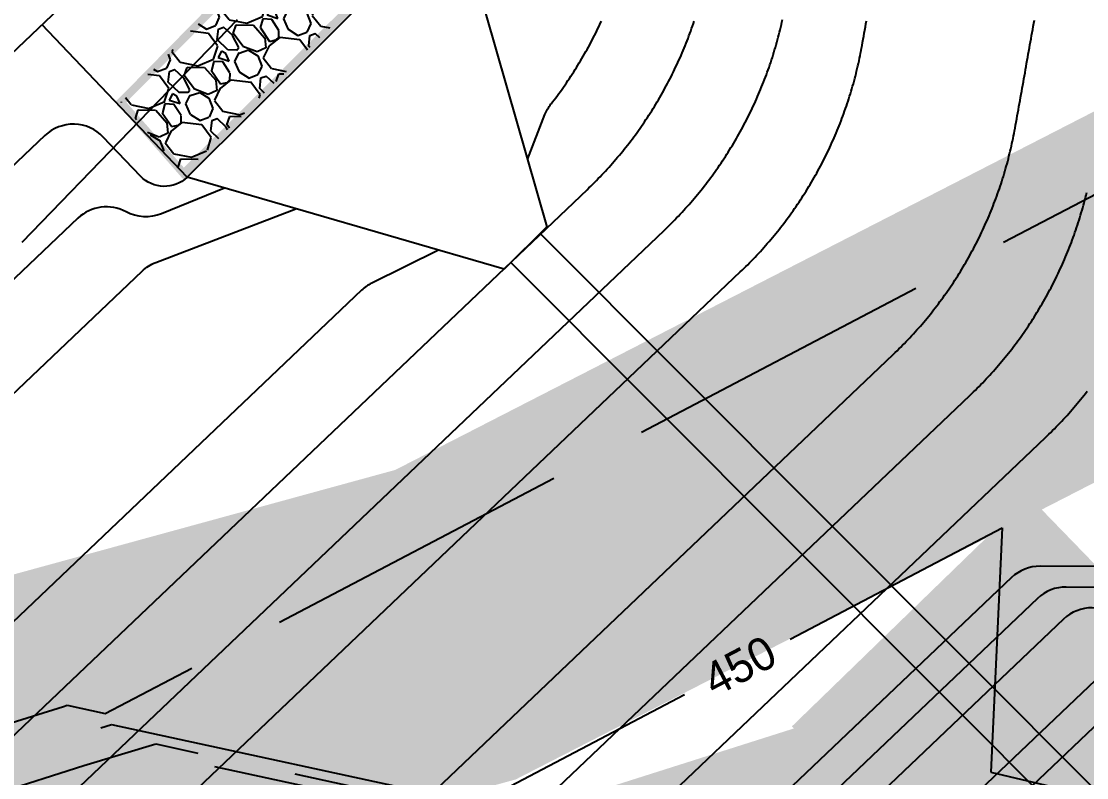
# Model space of a CAD drawing. Header units: inches. Extents: x 2439273 to 2445077, y 7048639 to 7057917.
# Drawn here: x 2443197.7 to 2443326.7, y 7053329.1 to 7053420.7 of the extents above; entities that cross this region are included whole.
import ezdxf
from ezdxf.enums import TextEntityAlignment as Align

# ---------------------------------------------------------------- set-up
doc = ezdxf.new("R2010")
doc.units = ezdxf.units.IN
doc.header["$LTSCALE"] = 300
doc.header["$MEASUREMENT"] = 0
for name, pattern in [('ACAD_ISO02W100', [15, 12, -3]), ('DASHED', [0.29, 0.25, -0.04]), ('DASHEDX2', [0.165, 0.125, -0.04]), ('HIDDEN', [0.375, 0.25, -0.125])]:
    doc.linetypes.add(name, pattern=pattern)
for name, color, linetype in [('DRAINAGE_AREA', 250, 'DASHEDX2'), ('EC', 43, 'DASHEDX2'), ('EROSION BLANKETS', 84, 'Continuous'), ('LIMITS OF DISTURBANCE', 1, 'HIDDEN'), ('new', 3, 'Continuous'), ('PC', 43, 'DASHEDX2'), ('RIP RAP ROCK FILTER', 1, 'Continuous'), ('SILT FENCE', 200, 'Continuous')]:
    doc.layers.add(name, color=color, linetype=linetype)
doc.styles.add('TMODELF', font='tmodelf')

msp = doc.modelspace()

# ---------------------------------------------------------------- hatches: boundary and pattern name
at = {"layer": 'RIP RAP ROCK FILTER', "linetype": 'ACAD_ISO02W100'}
h = msp.add_hatch(dxfattribs=at)
h.set_pattern_fill('GRAVEL', color=50, scale=7.853161157515386, angle=-48.99835121284587, style=0)
h.set_pattern_definition([(179.0144487871734, (2442550.483285246, 7053581.081462588), (-94.55883080660266, 1.042873646638341), [1.056532889487884, -104.5969445351684]), (135.9713487871574, (2442549.426906771, 7053581.099635496), (67.7543556385589, -65.96823553967836), [1.813043610113271, -179.4912624290856]), (83.51204878713479, (2442548.123341815, 7053582.35973211), (-13.67080551783704, -115.9424528522118), [1.278400398510084, -126.5617965157215]), (218.275348787156, (2442544.632264834, 7053583.383071152), (123.686442993815, 97.11947416752515), [1.651032895434833, -163.4522252354038]), (243.8353487871403, (2442543.336133139, 7053582.360353583), (45.35888086806901, 91.46127274594706), [1.618968438428516, -160.2780952929355]), (308.2753487871523, (2442542.622243304, 7053580.907278478), (-97.11947416745149, 123.6864429937383), [1.651032895433722, -163.4522252352939]), (348.6958487871728, (2442543.644960873, 7053579.611146783), (-126.2470598267014, 25.5242146518515), [2.183406543463397, -216.1570750333308]), (23.2569487871654, (2442545.786008906, 7053579.183163424), (166.4537572952172, 71.86373533707774), [2.061360565915163, -204.0747667040516]), (72.43124878713687, (2442547.679870456, 7053579.997103767), (35.8286655129931, 114.3936866810389), [1.656624346178688, -164.0059908943967]), (126.2380487871509, (2442548.17992398, 7053581.576457025), (50.74873357106774, -70.34605447880182), [1.891292507886741, -92.67329362064447]), (173.3990487871734, (2442547.061904253, 7053583.101913027), (-127.0214696522381, 14.44519051108848), [2.445851336186602, -242.1394629051803]), (89.81574878713492, (2442549.673782516, 7053577.464107455), (-0.5059397877421148, 72.40080451925905), [0.8347988842052884, -82.64544292857563]), (122.4708487871484, (2442549.676467428, 7053578.298905618), (55.12653077214411, -87.3518463158824), [1.588199753012451, -157.232152499968]), (176.0016487871735, (2442548.823807091, 7053579.638816394), (-5.926709530332407, -5.152309431490214), [1.110601904057359, -9.99544069599971]), (154.2002487871681, (2442549.174350466, 7053580.671962872), (37.61496104496146, -19.32891438291665), [0.5980810474341197, -59.20981166062658]), (242.8030487871408, (2442548.635887687, 7053580.932263176), (12.62781733102953, 21.38363208385581), [0.8458090161483726, -41.44475958868763]), (341.9654487871712, (2442548.249309231, 7053580.179964085), (27.31034343340818, -7.475482897429506), [1.373745628123243, -44.41766012962123]), (112.5667487871425, (2442549.555559099, 7053579.754665636), (4.377919680691013, -17.00571757836107), [0.9933542079753469, -23.84052455089179]), (327.3911487871646, (2442545.647549141, 7053584.36975364), (69.30316958017869, -43.81020404241436), [1.391580157111801, -137.7667889463204]), (21.34784878716642, (2442546.819776859, 7053583.619828723), (-85.80300417806002, -32.96859459373295), [1.167458790838094, -115.5781768449754]), (244.2002487871401, (2442550.740900638, 7053580.785127203), (19.32891438294365, 37.61496104497087), [1.196154241707639, -58.61173846638095]), (294.6121487871436, (2442550.220300031, 7053579.708201644), (-33.74300981582104, 74.72397594257407), [1.391580157111789, -137.7667889463189]), (290.4456487871415, (2442541.972990369, 7053581.17532278), (-13.9081570246039, 39.93814446019779), [1.341948178596341, -65.75549216386533]), (245.7767487871394, (2442542.441757162, 7053579.91791108), (39.43230599760934, 86.30889602813579), [1.124399908211354, -111.3157558293087]), (17.80304878716817, (2442544.865716021, 7053575.573552289), (39.93815938773052, 13.90811455079639), [1.19615424170764, -58.61173846638094]), (328.3556487871651, (2442546.004593567, 7053575.939272924), (-90.68681048721706, 56.43800899628825), [1.31643325799554, -130.3265391493064]), (20.44564878716688, (2442542.34108518, 7053578.47763906), (-39.93814446021088, -13.90815702462931), [0.670974089298513, -66.4264662531974]), (52.31154878714629, (2442544.55657755, 7053575.929154751), (18.55453960625051, 26.53592888701012), [0.4004326874219685, -39.64298526483685]), (116.965448787145, (2442544.801389856, 7053576.246037219), (9.53023014157176, -22.93242415290741), [1.618968438427648, -30.76043959593111]), (137.0106487871581, (2442544.067263674, 7053577.688994152), (57.44978073892923, -54.11477116627174), [1.500346439143326, -148.534085439838]), (254.6917487871362, (2442547.715905537, 7053579.716256379), (6.701098058774442, 16.23132900127774), [1.132598608459715, -27.18237445619432]), (304.1588487871495, (2442547.416885241, 7053578.623842822), (75.73576716762804, -111.0586839587287), [1.977378860495448, -195.7601695031195]), (11.94704878717059, (2442548.52716097, 7053576.987596664), (-62.09618764204551, -12.35932589475726), [0.8085300601335719, -80.04471154805834]), (41.00164878715415, (2442549.318180054, 7053577.154968983), (0.7743998592084509, 11.07901553342887), [0.4711896694512416, -7.381971488069454]), (71.25804878713727, (2442544.142018748, 7053577.96209754), (-20.87776342569027, -59.7729679939511), [1.090992560647218, -108.0086090431655]), (359.0144487871734, (2442544.492562123, 7053578.995244019), (94.55883080660266, -1.042873646638341), [2.113065778975769, -103.5404116456805]), (311.0016487871542, (2442546.605319073, 7053578.958898201), (11.07901553342939, -0.7743998592009582), [2.041821900953999, -5.811339256561382]), (276.306448787136, (2442547.944919111, 7053577.4179542), (-10.03604389085896, 95.33324215692498), [1.24169472325966, -122.9276833647724]), (205.0562487871643, (2442548.081315436, 7053576.183774494), (-28.8591388026373, -14.68252496079976), [1.143435970857271, -56.02844110361784]), (158.64764878717, (2442547.045484045, 7053575.699519704), (-157.1609499792858, 61.08430326860083), [1.861709649806656, -184.309561604144]), (126.427748787151, (2442545.311561554, 7053576.377374459), (-61.05332787471178, 82.19948441214214), [1.969564965143694, -194.9867195138746])])
h.paths.add_polyline_path([(2443209.745400971, 7053410.875608265), (2443217.345506162, 7053402.219174974), (2443249.8829215, 7053434.662034139), (2443241.308285494, 7053442.93617327)])

# ---------------------------------------------------------------- linework, layer by layer
at = {"layer": 'DRAINAGE_AREA', "color": 7, "linetype": 'DASHED', "const_width": 12, "flags": 128}
msp.add_lwpolyline([(2443106.662035316, 7052755.346554833), (2443096.804602761, 7052982.686351292), (2443073.002217593, 7053091.068309081), (2443087.959443817, 7053145.281474829), (2443138.246358223, 7053196.620210442), (2443245.635659751, 7053250.425795474), (2443396.744567038, 7053396.941202346), (2443402.056264121, 7053410.979728486), (2443400.100534069, 7053435.174903136), (2443361.748503393, 7053581.77577048), (2443355.662731641, 7053626.050869314), (2443360.448518122, 7053690.902220464), (2443396.826740566, 7053883.296753508), (2443421.370330987, 7054049.307009019), (2443414.77343987, 7054126.489320325), (2443427.585936919, 7054140.776010532), (2443497.597891659, 7054080.110781377), (2443546.44666346, 7054074.816960175), (2443599.667172946, 7054089.862933814), (2443685.517148366, 7054148.732051864), (2443804.944872275, 7054275.137952078), (2443922.67982143, 7054400.332614437), (2443990.82797467, 7054505.402978903), (2444058.573529096, 7054642.789940555), (2444106.473961085, 7054805.371289835), (2444125.268330787, 7054960.812338509), (2444123.198742117, 7055116.721351499), (2444064.642784606, 7055322.882701646), (2444010.184261136, 7055463.545525081), (2443984.702144483, 7055528.55427794), (2443959.039866818, 7055566.285304219), (2443932.509716375, 7055584.697585381), (2443905.484741237, 7055590.735818807), (2443851.572004047, 7055589.554928673), (2443765.989628711, 7055561.70667501), (2443663.380824397, 7055510.991002754), (2443526.3152411, 7055444.969210604), (2443425.343560434, 7055399.431617234), (2443302.281430283, 7055347.436432937), (2443212.922264718, 7055306.201327438), (2443135.199374816, 7055270.143601295), (2442881.647929827, 7055688.228432551), (2442876.714679537, 7055729.806179204), (2442799.407788239, 7055726.703718906), (2442738.038188818, 7055727.317670713), (2442685.417026458, 7055731.262085358), (2442624.651973945, 7055737.581425101), (2442572.247876653, 7055746.953971258), (2442523.228055438, 7055757.18558741), (2442430.323900031, 7055787.745415713), (2442371.926116333, 7055810.606091802), (2442291.410338146, 7055853.146976203), (2442173.104735275, 7055922.062708747), (2442058.060350116, 7055991.086338721), (2441727.229995383, 7056189.115127245), (2441528.981347459, 7056300.851946592), (2441427.341267985, 7056352.169619921), (2441386.00976466, 7056367.808044029), (2441347.421387422, 7056379.612791248), (2441243.613605599, 7056401.55631114), (2441166.774065808, 7056414.973435861), (2441045.879995495, 7056423.531840373), (2440971.796981052, 7056416.894740726), (2440887.422591258, 7056397.097335489), (2440803.195129859, 7056370.562765916), (2440808.872263852, 7056305.649327967), (2440829.518914127, 7056148.47601939), (2440839.180315868, 7056106.976906222), (2440849.308011823, 7056074.158369034), (2440863.852103559, 7056044.499913095), (2440887.714576005, 7056006.484607281), (2440936.048383224, 7055957.599822529), (2441004.913071123, 7055891.687259384), (2441064.916596279, 7055847.867474557)], dxfattribs=at)
at = {"layer": 'EC', "color": 43, "linetype": 'DASHEDX2', "flags": 128}
for points in [[(2441828.099952084, 7054290.769863137), (2441848.19339912, 7054292.986581352), (2441856.709448544, 7054286.942734942), (2441867.513980941, 7054270.662687777), (2441888.104793563, 7054242.560881143), (2441900.061773872, 7054225.028003582), (2441935.039604868, 7054176.12923941), (2441969.932960614, 7054127.499060533), (2441981.787067654, 7054112.900656164), (2441993.721015034, 7054096.719354857), (2442028.839263565, 7054051.684233032), (2442064.572825434, 7053995.32441122), (2442071.128409833, 7053985.682515971), (2442111.273236293, 7053931.872803742), (2442121.063808619, 7053918.921447068), (2442122.854956754, 7053916.498757463), (2442129.072168452, 7053908.37960334), (2442158.848641584, 7053869.20314379), (2442176.038384639, 7053846.018700025), (2442179.215247317, 7053837.714993943), (2442193.882900321, 7053812.765139687), (2442207.012601876, 7053792.4709974), (2442209.791846067, 7053793.806705118), (2442226.243501118, 7053779.896750255), (2442226.900613125, 7053762.18828294), (2442211.133920937, 7053779.641343301), (2442208.469440509, 7053776.689782259), (2442202.966429803, 7053777.358353457), (2442198.106777887, 7053775.052881994), (2442215.916908056, 7053753.89955061), (2442214.460511576, 7053753.290268825), (2442219.915580826, 7053738.614176904), (2442221.858514124, 7053740.855144572), (2442226.90104349, 7053737.446108693), (2442226.95480704, 7053743.113185729), (2442225.006022875, 7053746.791944021), (2442221.851887025, 7053750.877552559), (2442222.954971814, 7053756.550632721), (2442228.699862516, 7053757.018610456), (2442245.857914898, 7053737.675686356), (2442262.52940334, 7053721.261195849), (2442265.909534684, 7053716.157882268), (2442279.498195868, 7053696.216852685), (2442294.380123158, 7053674.219052792), (2442302.985869788, 7053662.484064236), (2442332.989288941, 7053620.641232939), (2442342.112047208, 7053608.032919204), (2442389.100274283, 7053540.740023598), (2442395.141101222, 7053532.081524804), (2442418.851379259, 7053498.084534976), (2442443.824832758, 7053462.940395496), (2442469.47478926, 7053427.774127824), (2442499.869004282, 7053385.533087722), (2442524.029025227, 7053352.456537088), (2442550.435955664, 7053318.207299182), (2442587.686055173, 7053266.238842368), (2442603.670070961, 7053243.283190457), (2442645.625430665, 7053180.200274472), (2442657.550544659, 7053163.168813935), (2442726.259019013, 7053060.116635595), (2442728.628288709, 7053056.746301761), (2442731.594392149, 7053052.671699422), (2442803.152004385, 7052962.125771655), (2442805.351738287, 7052958.689793018), (2442830.996451853, 7052932.940346065), (2442833.822735546, 7052932.435798026), (2442836.018590642, 7052933.614182916), (2442839.16476944, 7052934.906283453), (2442839.682498035, 7052936.306441287), (2442843.837176858, 7052939.229006085), (2442851.8434772, 7052944.835041934), (2442856.92401716, 7052948.388781113), (2442857.004265592, 7052948.449412147), (2442858.352755023, 7052949.393012222), (2442858.210201419, 7052949.596727026), (2442857.916061132, 7052950.028482622), (2442857.656637823, 7052949.846894316), (2442857.347136524, 7052949.644052852), (2442852.725962669, 7052968.681071974), (2442849.467956661, 7052987.503422653), (2442851.429945501, 7053023.366159039), (2442850.677118772, 7053048.939000635), (2442852.625273082, 7053140.736182414), (2442861.192343762, 7053165.820372577), (2442897.131318274, 7053271.113482839), (2442897.532001014, 7053272.824348221), (2442906.621206573, 7053316.828428982), (2442966.723208872, 7053366.371215417), (2442971.592566158, 7053367.016977758), (2443021.638079306, 7053347.782157014), (2443035.131613963, 7053338.485645528), (2443038.053801566, 7053342.641676288), (2443048.826752495, 7053362.032319223), (2443082.183944052, 7053344.993096505), (2443105.919431453, 7053318.390125835), (2443114.349763629, 7053303.304409939), (2443123.675016084, 7053307.678529303), (2443138.55555237, 7053309.48309715), (2443205.2689238, 7053330.53159654), (2443213.975025398, 7053333.162161067), (2443293.696681507, 7053315.930965263), (2443293.992647567, 7053315.808651532), (2443294.359730196, 7053315.699924313), (2443369.475499205, 7053305.61728668), (2443371.222635845, 7053305.352983639), (2443372.475048215, 7053306.023323113), (2443376.81400536, 7053308.943345358), (2443382.588538307, 7053313.441432767), (2443418.712192449, 7053350.577057757), (2443436.4400137, 7053368.912437454), (2443446.283160947, 7053377.622935819), (2443480.621761046, 7053426.233052159), (2443482.651487212, 7053428.078020743), (2443484.073588287, 7053429.736417852)], [(2443176.265182657, 7053867.287288886), (2443176.729878509, 7053862.476493279), (2443184.972289634, 7053840.501762909), (2443227.083682252, 7053756.121374028), (2443256.939548887, 7053703.972333507), (2443271.674638482, 7053669.055597108), (2443271.625553159, 7053649.20189945), (2443286.422267719, 7053579.491600302), (2443285.763813442, 7053499.279813392), (2443289.774060459, 7053492.238522568), (2443323.240634901, 7053433.315226485), (2443266.384045373, 7053464.814457085), (2443174.649992633, 7053370.025548413), (2443194.596216683, 7053335.125637037), (2443202.77446332, 7053337.705926649), (2443203.252279835, 7053337.850299784), (2443207.853853989, 7053336.855706481), (2443341.169264105, 7053406.782670707), (2443338.296220034, 7053344.770381599), (2443362.449247645, 7053339.100826751), (2443366.666103915, 7053333.496041281), (2443394.049801518, 7053332.992306531), (2443415.433323951, 7053354.97486862), (2443437.207284531, 7053377.495054777), (2443440.089322849, 7053380.045457553), (2443459.251960818, 7053407.172307756), (2443447.737082008, 7053414.114490973), (2443449.161516115, 7053430.866200528), (2443443.119391708, 7053453.62925812), (2443438.537718406, 7053484.559117145), (2443435.082115516, 7053526.383952709)], [(2442955.535658201, 7053312.597059883), (2442931.099288099, 7053240.032593287), (2442918.169584992, 7053204.04192563), (2442896.24984581, 7053138.689307559), (2442906.523978399, 7053006.641969667), (2442908.685367892, 7052958.506539494), (2442909.132582744, 7052921.398498455), (2442910.526292836, 7052913.890809851), (2442914.233314437, 7052914.404504422), (2442930.076485525, 7052891.142769513), (2442937.695565893, 7052882.844813615), (2442936.3124025, 7052881.702757228), (2442937.493997428, 7052874.273794997), (2442937.609977945, 7052871.816368444), (2442937.003137773, 7052871.510460052), (2442936.149285361, 7052872.505968817), (2442935.199212039, 7052873.460494396), (2442921.186309822, 7052884.810539885), (2442915.681402981, 7052883.003582908), (2442914.799809146, 7052882.340213324), (2442916.769814186, 7052866.243330409), (2442917.082133123, 7052861.215101529), (2442916.520831897, 7052860.812899468), (2442908.71605121, 7052855.273087642), (2442902.421865071, 7052850.813904009), (2442898.750503163, 7052848.231124167), (2442898.806001637, 7052848.150793867), (2442902.16236036, 7052838.68376005), (2442911.246287942, 7052809.333400572), (2442912.706339718, 7052806.832905426), (2442906.320516115, 7052778.842112409), (2442901.32298677, 7052770.261197331), (2442896.375288902, 7052763.027707867), (2442884.203410293, 7052748.616227733), (2442872.046939682, 7052739.192643441), (2442838.313535516, 7052703.461717722), (2442836.027642461, 7052701.820775062), (2442771.712666197, 7052660.60162327), (2442763.483481326, 7052658.239427902), (2442678.972232314, 7052631.365199062), (2442625.736945191, 7052622.356641743), (2442617.887239387, 7052621.112086603), (2442611.422760057, 7052618.217211639), (2442558.829229531, 7052594.367852489), (2442554.552900876, 7052592.793926786), (2442531.79581718, 7052582.437333482), (2442511.761942062, 7052560.629867086), (2442475.333852639, 7052539.770729464), (2442460.362686652, 7052572.347081844), (2442453.545450408, 7052574.621927852), (2442434.414042138, 7052624.983950241), (2442432.715971049, 7052627.98438535), (2442403.530908076, 7052702.05116984), (2442396.521312634, 7052718.076469088), (2442390.971064581, 7052728.734607738), (2442357.126781083, 7052798.440875788), (2442369.720747106, 7052811.2590247), (2442369.793581318, 7052811.41015532), (2442370.28391186, 7052811.40335593), (2442395.184143094, 7052814.393013154), (2442437.171007039, 7052734.437811761), (2442441.340805216, 7052727.010681576), (2442454.736733835, 7052699.528642296), (2442461.913341815, 7052685.039503269), (2442482.359180198, 7052651.605813554), (2442500.22191189, 7052640.785325027), (2442506.26450449, 7052634.837082386), (2442512.102382098, 7052637.151266661), (2442534.774953738, 7052641.463791128), (2442544.996515376, 7052646.147368741), (2442603.229025134, 7052667.473318823), (2442607.815550727, 7052668.159733083), (2442626.653504408, 7052670.871131317), (2442670.817966741, 7052689.701233557), (2442745.740231723, 7052703.996062343), (2442747.533482246, 7052704.803016141), (2442749.0811782, 7052704.818381361), (2442750.043972045, 7052705.000631504), (2442804.210434166, 7052740.872996627), (2442814.302778574, 7052732.886222179), (2442817.595455255, 7052732.857297443), (2442851.826786939, 7052754.855551902), (2442869.381866433, 7052766.620440954), (2442877.950757208, 7052775.479869677), (2442879.529858153, 7052777.218522241), (2442881.148839452, 7052779.415864785), (2442866.351675374, 7052806.782015178), (2442862.711467365, 7052812.498911288), (2442861.265297005, 7052850.916918728), (2442851.995297934, 7052840.09577395), (2442849.694282591, 7052842.72094096), (2442839.686703594, 7052863.040561202), (2442831.53785635, 7052870.640624414), (2442832.174299238, 7052886.190401702), (2442835.402532573, 7052894.931017272), (2442828.916017575, 7052900.357345481), (2442813.422455785, 7052907.145623285), (2442805.082525224, 7052926.597680633), (2442791.914930213, 7052941.947407274), (2442785.899515434, 7052951.647725988), (2442751.983605585, 7052999.201900845), (2442717.978749044, 7053048.072270737), (2442678.949950417, 7053108.586586992), (2442642.258037135, 7053162.9770603), (2442638.208385475, 7053168.95446135), (2442593.639108654, 7053232.77413794), (2442562.839760517, 7053275.984140487), (2442538.382252964, 7053309.704918328), (2442505.141007347, 7053355.739953786), (2442489.440197739, 7053377.643817639), (2442468.017929115, 7053408.536060156), (2442432.962382788, 7053455.834658894), (2442419.979637531, 7053474.421873732), (2442385.437990403, 7053523.625442441), (2442340.273454213, 7053588.104386353), (2442331.412712034, 7053600.721000689), (2442302.430021628, 7053640.981452209), (2442293.621394143, 7053653.275436398), (2442263.064330787, 7053695.413256421), (2442254.414823459, 7053707.984721387), (2442246.015763246, 7053723.839792952), (2442223.694540314, 7053752.752871938), (2442224.131257591, 7053754.998875276), (2442226.405691112, 7053755.184150211), (2442243.669308159, 7053735.722219056), (2442261.240613187, 7053712.505567892), (2442271.87057347, 7053696.792835622), (2442299.513897813, 7053659.097780358), (2442303.21767622, 7053653.932483222), (2442338.391316201, 7053605.319961103), (2442348.88525018, 7053590.291362499), (2442391.897864013, 7053528.640090454), (2442392.156316516, 7053528.271025633), (2442392.223316663, 7053528.1776022), (2442440.422027009, 7053460.349490273), (2442490.083176117, 7053392.263711558), (2442496.579561992, 7053383.235213994), (2442538.836028026, 7053325.383520009), (2442546.40172523, 7053315.570968561), (2442593.51906097, 7053249.836507182), (2442600.01600052, 7053240.505843051), (2442645.977832187, 7053171.398906866), (2442648.436138844, 7053167.8173793), (2442651.486476423, 7053163.499517992), (2442702.287345061, 7053090.201746868), (2442726.763130948, 7053054.588048863), (2442796.233991426, 7052964.024311046), (2442799.397278628, 7052959.773479537), (2442829.326000527, 7052929.655837138), (2442830.178288001, 7052928.891867949), (2442830.360186335, 7052929.109874054), (2442841.340725715, 7052933.619459088), (2442843.259940273, 7052938.809829729), (2442845.088366342, 7052940.094506987), (2442851.741081506, 7052944.754034149), (2442856.92216557, 7052948.377756786), (2442856.957113176, 7052948.404161157), (2442858.366682567, 7052949.390552207), (2442858.304401671, 7052949.4795541), (2442857.955745697, 7052949.991330876), (2442858.073124832, 7052949.980843325), (2442852.629729774, 7052981.428756686), (2442854.315930626, 7053012.250428768), (2442852.972470897, 7053057.886538028), (2442854.67686185, 7053138.197571578), (2442868.378096088, 7053178.314477104), (2442899.15154714, 7053268.473765695), (2442901.390898837, 7053278.03551847), (2442909.569220887, 7053317.629687796), (2442963.648043002, 7053362.20749606), (2442977.01595859, 7053363.980316569), (2443021.237411014, 7053346.983953521), (2443077.940676223, 7053307.917647344), (2443088.221263878, 7053322.539035264), (2443102.483009794, 7053297.018255943), (2443121.006668679, 7053305.70699605), (2443150.565329907, 7053309.291585251), (2443206.516154041, 7053326.944431485), (2443219.33639818, 7053330.818091709), (2443291.351308986, 7053315.252647017), (2443295.045668202, 7053313.725881205), (2443299.627731065, 7053312.368707329), (2443365.315917947, 7053303.551514963), (2443370.394487428, 7053302.783239986), (2443374.034994471, 7053304.731779969), (2443377.831894338, 7053307.287009647), (2443388.35034427, 7053315.480383489), (2443420.351626698, 7053348.378152326), (2443436.056378285, 7053364.621128792), (2443449.380079996, 7053376.41167495), (2443480.98120087, 7053421.146584287), (2443484.699494943, 7053424.526417422), (2443487.304669022, 7053427.564466713)]]:
    msp.add_lwpolyline(points, dxfattribs=at)
at = {"layer": 'EC', "color": 43, "linetype": 'DASHED', "flags": 128}
for points in [[(2442915.72852498, 7053371.430264574), (2442891.340114096, 7053381.066141233), (2442963.284394254, 7053436.843306915), (2442985.608848178, 7053381.196036701), (2443017.976356797, 7053388.855097754), (2443036.097136761, 7053387.672846518), (2443076.582124584, 7053365.055850881), (2443078.025506167, 7053365.110284449), (2443100.203786266, 7053338.822567843), (2443126.101844524, 7053309.795766218), (2443126.216517465, 7053309.590563935), (2443126.343363489, 7053309.650062555), (2443126.545774832, 7053309.67460905), (2443204.02169356, 7053334.118761594), (2443208.613652617, 7053335.506230426), (2443252.836151124, 7053325.94789248), (2443278.507660011, 7053339.413182667)], [(2443290.787588976, 7053345.854284657), (2443316.459097864, 7053359.319574844), (2443315.087977078, 7053329.725062374), (2443368.689388578, 7053317.142948555), (2443374.346371843, 7053309.62403504), (2443375.79611638, 7053310.599681067), (2443376.826732345, 7053311.402482045), (2443417.0727582, 7053352.775963188), (2443436.823649115, 7053373.203746116), (2443443.186241898, 7053378.834196686), (2443480.262321222, 7053431.31952003), (2443480.603479482, 7053431.629624064), (2443480.842507552, 7053431.908368991)]]:
    msp.add_lwpolyline(points, dxfattribs=at)
at = {"layer": 'EROSION BLANKETS', "const_width": 40, "flags": 128}
msp.add_lwpolyline([(2443346.610660229, 7053306.645314102), (2443305.339256812, 7053349.2037182)], dxfattribs=at)
at = {"layer": 'LIMITS OF DISTURBANCE', "linetype": 'HIDDEN', "const_width": 10, "flags": 128}
msp.add_lwpolyline([(2442886.990895241, 7052945.507973192), (2442895.429272045, 7053179.564471084), (2442913.360920473, 7053306.081508336), (2442998.799583334, 7053329.276305508), (2443093.731517819, 7053267.072113046), (2443296.25287382, 7053331.384915786), (2443338.444836016, 7053257.583303713), (2443392.239624949, 7053315.570275617), (2443340.554469305, 7053361.95986996), (2443447.089152351, 7053414.67529514), (2443517.821593297, 7053314.086557122), (2443574.966107153, 7053356.592907391), (2443489.913863819, 7053468.172171466), (2443446.058726339, 7053438.94901886), (2443383.598461932, 7053614.28785039), (2443418.051949007, 7053884.166753419), (2443327.030645799, 7054031.84285357), (2443323.073187637, 7054052.939427292), (2443416.732822345, 7054128.095994827), (2443524.903084865, 7054050.30235032), (2443573.7116313, 7054048.983811834), (2443787.41398119, 7054200.615527444), (2444024.684560676, 7054478.236023873), (2444110.498229499, 7054653.512870848), (2444155.291077321, 7054902.887459636), (2444160.765054277, 7055069.766955304), (2444147.307757782, 7055200.645240999), (2444077.574238284, 7055450.665789592), (2443950.395934363, 7055673.724486441), (2443333.939292217, 7055400.626213269), (2443359.364493173, 7055365.047499107), (2443134.3514569, 7055268.476613414), (2442886.455708496, 7055663.65477165), (2442672.8839892, 7055635.700031621), (2442663.985161049, 7055558.189228442), (2442899.021808834, 7055169.888538353), (2442892.758810579, 7055099.775806301), (2442914.052926471, 7055045.93927648), (2443178.350436566, 7054615.246911754), (2442985.450872056, 7054501.313748452), (2442726.727209972, 7054920.14070878), (2442733.570259524, 7054854.117269024), (2442852.434692644, 7053970.464369935), (2442450.392194458, 7053675.077902594), (2441832.145749232, 7054504.96257904), (2441778.692360272, 7054488.783495505), (2441880.344263149, 7054326.5931645), (2442122.975700218, 7053975.484048566), (2442344.489384424, 7053665.126876088), (2442528.889986427, 7053430.200575931), (2442805.155479157, 7053043.910473055), (2442834.549786365, 7052997.615285311)], close=True, dxfattribs=at)
at = {"layer": 'new', "color": 5, "linetype": 'Continuous', "flags": 128}
msp.add_lwpolyline([(2443256.161048741, 7053390.633361122), (2443217.769654445, 7053401.775136874), (2443250.282453733, 7053434.202968782), (2443261.323730055, 7053395.782550529), (2443256.161048741, 7053390.633361122)], close=True, dxfattribs=at)
msp.add_lwpolyline([(2443325.108045222, 7053323.128239946), (2443256.972311049, 7053391.442503307), (2443260.512467759, 7053394.973408342), (2443328.64820195, 7053326.65914499)], dxfattribs=at)
at = {"layer": 'PC', "color": 24, "linetype": 'Continuous', "flags": 128}
for points in [[(2443022.713298283, 7053385.544236214), (2443106.011668033, 7053330.674149709), (2443210.527770545, 7053430.128151216)], [(2443217.769654445, 7053401.775136874), (2443200.169275348, 7053420.271356213)], [(2443262.017901277, 7053410.904530953), (2443262.211185943, 7053411.15633624), (2443262.402868087, 7053411.409363551), (2443262.592939983, 7053411.663602689), (2443262.781393969, 7053411.919043407), (2443262.968222449, 7053412.175675408), (2443263.153417894, 7053412.433488348), (2443263.33697284, 7053412.692471836), (2443263.518879886, 7053412.952615433), (2443263.699131703, 7053413.213908655), (2443263.877721023, 7053413.476340969), (2443264.05464065, 7053413.739901798), (2443264.229883452, 7053414.004580519), (2443264.403442366, 7053414.270366464), (2443264.575310397, 7053414.537248919), (2443264.745480617, 7053414.805217128), (2443264.913946167, 7053415.074260291), (2443265.080700257, 7053415.344367562), (2443265.245736166, 7053415.615528057), (2443265.409047243, 7053415.887730844), (2443265.570626904, 7053416.160964952), (2443265.730468637, 7053416.43521937), (2443265.888565999, 7053416.710483042), (2443266.044912619, 7053416.986744872), (2443266.199502194, 7053417.263993728), (2443266.352328494, 7053417.542218435), (2443266.503385358, 7053417.821407776), (2443266.6526667, 7053418.101550501), (2443266.8001665, 7053418.382635317), (2443266.945878814, 7053418.664650896), (2443267.08979777, 7053418.947585869), (2443267.231917566, 7053419.231428833), (2443267.372232474, 7053419.516168348), (2443267.51073684, 7053419.801792937), (2443267.647425079, 7053420.088291087), (2443267.782291682, 7053420.375651252), (2443267.915331215, 7053420.663861848)], [(2443266.192099326, 7053400.273010005), (2443266.421192318, 7053400.492396041), (2443266.648888935, 7053400.713231006), (2443266.875180015, 7053400.935506012), (2443267.100056449, 7053401.159212116), (2443267.323509188, 7053401.384340312), (2443267.545529239, 7053401.610881541), (2443267.766107667, 7053401.838826686), (2443267.985235593, 7053402.068166572), (2443268.202904199, 7053402.298891969), (2443268.419104726, 7053402.530993593), (2443268.633828471, 7053402.764462102), (2443268.847066794, 7053402.9992881), (2443269.058811111, 7053403.235462136), (2443269.269052903, 7053403.472974706), (2443269.477783706, 7053403.711816249), (2443269.684995122, 7053403.951977155), (2443269.890678809, 7053404.193447758), (2443270.094826492, 7053404.43621834), (2443270.297429952, 7053404.680279129), (2443270.498481038, 7053404.925620305), (2443270.697971656, 7053405.172231993), (2443270.89589378, 7053405.420104267), (2443271.092239442, 7053405.669227153), (2443271.287000742, 7053405.919590624), (2443271.48016984, 7053406.171184604), (2443271.671738964, 7053406.423998968), (2443271.861700401, 7053406.67802354), (2443272.050046509, 7053406.933248099), (2443272.236769706, 7053407.189662371), (2443272.421862478, 7053407.447256038), (2443272.605317377, 7053407.706018732), (2443272.787127017, 7053407.965940039), (2443272.967284083, 7053408.227009499), (2443273.145781324, 7053408.489216605), (2443273.322611555, 7053408.752550804), (2443273.497767663, 7053409.017001498), (2443273.671242594, 7053409.282558045), (2443273.843029371, 7053409.549209757), (2443274.013121076, 7053409.816945901), (2443274.181510868, 7053410.085755703), (2443274.348191966, 7053410.355628344), (2443274.513157664, 7053410.626552965), (2443274.676401322, 7053410.898518661), (2443274.837916371, 7053411.171514485), (2443274.99769631, 7053411.445529453), (2443275.15573471, 7053411.720552535), (2443275.312025208, 7053411.996572663), (2443275.466561517, 7053412.273578729), (2443275.619337416, 7053412.551559586), (2443275.770346757, 7053412.830504043), (2443275.919583461, 7053413.110400877), (2443276.067041523, 7053413.391238822), (2443276.21271501, 7053413.673006575), (2443276.356598057, 7053413.955692797), (2443276.498684874, 7053414.239286112), (2443276.638969743, 7053414.523775104), (2443276.777447018, 7053414.809148326), (2443276.914111126, 7053415.095394292), (2443277.048956567, 7053415.382501482), (2443277.181977914, 7053415.670458341), (2443277.313169813, 7053415.95925328), (2443277.442526984, 7053416.248874677), (2443277.570044222, 7053416.539310876), (2443277.695716394, 7053416.830550187), (2443277.819538443, 7053417.122580891), (2443277.941505386, 7053417.415391233), (2443278.061612313, 7053417.708969429), (2443278.179854391, 7053418.003303665), (2443278.296226861, 7053418.298382094), (2443278.41072504, 7053418.594192842), (2443278.523344321, 7053418.890724002), (2443278.634080169, 7053419.187963642), (2443278.742928129, 7053419.485899798), (2443278.84988382, 7053419.78452048), (2443278.954942938, 7053420.083813669), (2443279.058101255, 7053420.383767321), (2443279.159354617, 7053420.684369364)], [(2443275.462783528, 7053395.290773904), (2443275.691705542, 7053395.509995165), (2443275.91923328, 7053395.730663194), (2443276.145357597, 7053395.952769123), (2443276.370069406, 7053396.176304026), (2443276.593359678, 7053396.401258921), (2443276.815219439, 7053396.627624769), (2443277.035639774, 7053396.855392471), (2443277.254611826, 7053397.084552875), (2443277.472126794, 7053397.315096774), (2443277.688175937, 7053397.547014901), (2443277.902750575, 7053397.780297938), (2443278.115842083, 7053398.014936509), (2443278.3274419, 7053398.250921187), (2443278.537541522, 7053398.488242486), (2443278.746132505, 7053398.726890872), (2443278.953206468, 7053398.966856753), (2443279.158755089, 7053399.208130486), (2443279.362770108, 7053399.450702378), (2443279.565243328, 7053399.694562677), (2443279.76616661, 7053399.939701588), (2443279.965531881, 7053400.186109255), (2443280.16333113, 7053400.43377578), (2443280.359556409, 7053400.682691208), (2443280.554199831, 7053400.932845537), (2443280.747253574, 7053401.184228715), (2443280.938709882, 7053401.436830641), (2443281.12856106, 7053401.690641162), (2443281.316799478, 7053401.945650079), (2443281.503417574, 7053402.201847145), (2443281.688407846, 7053402.459222066), (2443281.871762862, 7053402.717764497), (2443282.053475253, 7053402.977464048), (2443282.233537717, 7053403.238310286), (2443282.411943018, 7053403.500292726), (2443282.588683987, 7053403.763400841), (2443282.763753521, 7053404.027624058), (2443282.937144586, 7053404.292951759), (2443283.108850213, 7053404.559373282), (2443283.278863502, 7053404.826877921), (2443283.447177622, 7053405.095454925), (2443283.613785809, 7053405.365093502), (2443283.778681368, 7053405.635782817), (2443283.94185767, 7053405.907511992), (2443284.103308161, 7053406.180270107), (2443284.263026352, 7053406.454046201), (2443284.421005824, 7053406.728829274), (2443284.577240229, 7053407.004608281), (2443284.731723289, 7053407.281372141), (2443284.884448796, 7053407.559109733), (2443285.035410612, 7053407.837809895), (2443285.184602672, 7053408.117461428), (2443285.332018979, 7053408.398053093), (2443285.47765361, 7053408.679573616), (2443285.621500712, 7053408.962011683), (2443285.763554505, 7053409.245355943), (2443285.90380928, 7053409.529595013), (2443286.042259402, 7053409.814717467), (2443286.178899305, 7053410.10071185), (2443286.313723501, 7053410.387566668), (2443286.44672657, 7053410.675270393), (2443286.577903168, 7053410.963811466), (2443286.707248024, 7053411.25317829), (2443286.834755939, 7053411.543359236), (2443286.96042179, 7053411.834342645), (2443287.084240527, 7053412.126116822), (2443287.206207174, 7053412.418670044), (2443287.326316831, 7053412.711990553), (2443287.444564668, 7053413.006066562), (2443287.560945937, 7053413.300886254), (2443287.67545596, 7053413.59643778), (2443287.788090134, 7053413.892709265), (2443287.898843934, 7053414.189688804), (2443288.007712909, 7053414.487364461), (2443288.114692685, 7053414.785724273), (2443288.219778962, 7053415.084756253), (2443288.322967517, 7053415.384448382), (2443288.424254203, 7053415.684788618), (2443288.523634951, 7053415.985764892), (2443288.621105766, 7053416.287365108), (2443288.716662732, 7053416.589577147), (2443288.810302008, 7053416.892388864), (2443288.902019834, 7053417.195788091), (2443288.991812522, 7053417.499762636), (2443289.079676461, 7053417.804300283), (2443289.165608126, 7053418.109388793), (2443289.249604059, 7053418.415015908), (2443289.331660887, 7053418.721169346), (2443289.411775312, 7053419.027836803), (2443289.489944115, 7053419.335005957), (2443289.566164153, 7053419.642664461), (2443289.640432366, 7053419.950799956), (2443289.712745766, 7053420.259400058), (2443289.78310145, 7053420.568452363), (2443289.85149659, 7053420.877944456)], [(2443299.485168081, 7053417.736064067), (2443299.551781239, 7053418.109035411), (2443299.618374135, 7053418.482010373), (2443299.684946773, 7053418.854988951), (2443299.751499149, 7053419.227971146), (2443299.818031266, 7053419.600956955), (2443299.884543121, 7053419.973946377), (2443299.951034716, 7053420.346939412), (2443300.017506049, 7053420.719936058)], [(2443318.008712846, 7053407.716069471), (2443318.07579863, 7053408.089648064), (2443318.142864143, 7053408.463230297), (2443318.209909384, 7053408.836816168), (2443318.276934353, 7053409.210405678), (2443318.343939051, 7053409.583998823), (2443318.410923476, 7053409.957595603), (2443318.47788763, 7053410.331196018), (2443318.54483151, 7053410.704800065), (2443318.611755118, 7053411.078407745), (2443318.678658454, 7053411.452019055), (2443318.745541515, 7053411.825633996), (2443318.812404304, 7053412.199252564), (2443318.879246819, 7053412.572874761), (2443318.946069061, 7053412.946500584), (2443319.012871028, 7053413.320130033), (2443319.079652722, 7053413.693763106), (2443319.146414142, 7053414.067399802), (2443319.213155286, 7053414.441040119), (2443319.279876158, 7053414.814684059), (2443319.346576753, 7053415.188331617), (2443319.413257073, 7053415.561982795), (2443319.479917118, 7053415.93563759), (2443319.546556888, 7053416.309296003), (2443319.613176382, 7053416.682958029), (2443319.6797756, 7053417.056623671), (2443319.746354542, 7053417.430292926), (2443319.812913209, 7053417.803965793), (2443319.879451599, 7053418.177642272), (2443319.945969711, 7053418.55132236), (2443320.012467547, 7053418.925006057), (2443320.078945106, 7053419.298693362), (2443320.145402388, 7053419.672384273), (2443320.211839393, 7053420.04607879), (2443320.27825612, 7053420.419776912), (2443320.344652569, 7053420.793478636)], [(2443284.731564602, 7053390.306726852), (2443284.960316023, 7053390.52578371), (2443285.187675258, 7053390.74628518), (2443285.413633182, 7053390.968222414), (2443285.63818073, 7053391.191586507), (2443285.861308892, 7053391.416368498), (2443286.083008714, 7053391.642559364), (2443286.303271301, 7053391.870150033), (2443286.522087814, 7053392.099131371), (2443286.739449474, 7053392.32949419), (2443286.955347558, 7053392.561229247), (2443287.169773406, 7053392.794327243), (2443287.38271841, 7053393.028778826), (2443287.594174029, 7053393.264574587), (2443287.804131776, 7053393.501705065), (2443288.012583227, 7053393.740160746), (2443288.219520019, 7053393.979932062), (2443288.424933847, 7053394.221009392), (2443288.62881647, 7053394.463383062), (2443288.831159706, 7053394.707043347), (2443289.031955436, 7053394.951980469), (2443289.231195604, 7053395.198184602), (2443289.428872216, 7053395.445645865), (2443289.624977338, 7053395.69435433), (2443289.819503102, 7053395.944300017), (2443290.012441704, 7053396.195472897), (2443290.2037854, 7053396.447862891), (2443290.393526515, 7053396.701459873), (2443290.581657434, 7053396.956253666), (2443290.768170608, 7053397.212234047), (2443290.953058552, 7053397.469390745), (2443291.136313851, 7053397.727713441), (2443291.317929149, 7053397.98719177), (2443291.497897158, 7053398.247815321), (2443291.676210659, 7053398.509573635), (2443291.852862496, 7053398.772456209), (2443292.027845581, 7053399.036452496), (2443292.201152893, 7053399.301551903), (2443292.372777477, 7053399.567743792), (2443292.542712448, 7053399.835017482), (2443292.710950986, 7053400.103362249), (2443292.87748634, 7053400.372767325), (2443293.04231183, 7053400.643221901), (2443293.20542084, 7053400.914715124), (2443293.366806827, 7053401.187236101), (2443293.526463313, 7053401.460773896), (2443293.684383896, 7053401.735317536), (2443293.840562234, 7053402.010856001), (2443293.994992065, 7053402.287378238), (2443294.147667189, 7053402.564873149), (2443294.298581482, 7053402.843329601), (2443294.447728887, 7053403.12273642), (2443294.595103421, 7053403.403082397), (2443294.74069917, 7053403.68435628), (2443294.884510291, 7053403.966546784), (2443295.026531015, 7053404.249642587), (2443295.166755642, 7053404.53363233), (2443295.305178547, 7053404.818504615), (2443295.441794174, 7053405.104248013), (2443295.576597043, 7053405.39085106), (2443295.709581744, 7053405.678302255), (2443295.840742941, 7053405.966590062), (2443295.970075371, 7053406.255702916), (2443296.097573844, 7053406.545629214), (2443296.223233246, 7053406.836357324), (2443296.347048534, 7053407.127875582), (2443296.469014738, 7053407.420172287), (2443296.589126966, 7053407.713235714), (2443296.7073804, 7053408.007054103), (2443296.823770291, 7053408.301615663), (2443296.938291972, 7053408.596908575), (2443297.050940847, 7053408.892920991), (2443297.161712395, 7053409.189641034), (2443297.270602173, 7053409.487056796), (2443297.37760581, 7053409.785156346), (2443297.482719013, 7053410.08392772), (2443297.585937565, 7053410.383358931), (2443297.687257323, 7053410.683437964), (2443297.786674224, 7053410.984152778), (2443297.884184276, 7053411.285491308), (2443297.979783568, 7053411.587441461), (2443298.073468264, 7053411.889991122), (2443298.165234604, 7053412.19312815), (2443298.255078907, 7053412.496840385), (2443298.342997567, 7053412.801115636), (2443298.428987056, 7053413.105941696), (2443298.513043926, 7053413.411306335), (2443298.595164801, 7053413.717197298), (2443298.675346388, 7053414.023602312), (2443298.753585469, 7053414.330509083), (2443298.829878905, 7053414.637905295), (2443298.904223633, 7053414.945778615), (2443298.976616672, 7053415.254116687), (2443299.047055118, 7053415.562907143), (2443299.115536142, 7053415.872137588), (2443299.182056997, 7053416.181795618), (2443299.246615015, 7053416.491868806), (2443299.309207604, 7053416.802344711), (2443299.369832253, 7053417.113210874), (2443299.42848653, 7053417.424454822), (2443299.485168081, 7053417.736064067)], [(2443303.263435602, 7053380.333217239), (2443303.491846979, 7053380.551946395), (2443303.718870331, 7053380.772115873), (2443303.944496577, 7053380.993716862), (2443304.168716688, 7053381.216740499), (2443304.391521696, 7053381.441177862), (2443304.612902687, 7053381.66701997), (2443304.832850805, 7053381.894257789), (2443305.05135725, 7053382.122882229), (2443305.268413281, 7053382.352884143), (2443305.484010214, 7053382.58425433), (2443305.698139426, 7053382.816983533), (2443305.910792348, 7053383.051062442), (2443306.121960473, 7053383.286481694), (2443306.331635354, 7053383.523231869), (2443306.539808603, 7053383.761303497), (2443306.74647189, 7053384.000687052), (2443306.95161695, 7053384.241372958), (2443307.155235574, 7053384.483351587), (2443307.357319617, 7053384.726613258), (2443307.557860995, 7053384.971148239), (2443307.756851683, 7053385.216946748), (2443307.954283724, 7053385.46399895), (2443308.150149216, 7053385.712294963), (2443308.344440324, 7053385.961824854), (2443308.537149277, 7053386.212578638), (2443308.728268364, 7053386.464546287), (2443308.91778994, 7053386.717717717), (2443309.105706422, 7053386.972082803), (2443309.292010293, 7053387.227631368), (2443309.4766941, 7053387.484353187), (2443309.659750454, 7053387.742237992), (2443309.841172032, 7053388.001275464), (2443310.020951576, 7053388.261455242), (2443310.199081894, 7053388.522766915), (2443310.375555859, 7053388.785200031), (2443310.550366413, 7053389.048744092), (2443310.723506561, 7053389.313388552), (2443310.894969376, 7053389.579122825), (2443311.064748, 7053389.845936281), (2443311.232835639, 7053390.113818244), (2443311.399225571, 7053390.382757999), (2443311.563911138, 7053390.652744787), (2443311.726885751, 7053390.923767805), (2443311.888142891, 7053391.195816211), (2443312.047676106, 7053391.468879125), (2443312.205479016, 7053391.742945618), (2443312.361545305, 7053392.018004728), (2443312.515868731, 7053392.294045453), (2443312.668443121, 7053392.571056746), (2443312.81926237, 7053392.849027527), (2443312.968320444, 7053393.127946677), (2443313.11561138, 7053393.407803034), (2443313.261129287, 7053393.688585406), (2443313.404868342, 7053393.970282557), (2443313.546822795, 7053394.25288322), (2443313.686986967, 7053394.536376087), (2443313.82535525, 7053394.820749819), (2443313.96192211, 7053395.105993038), (2443314.096682082, 7053395.392094333), (2443314.229629776, 7053395.679042257), (2443314.360759872, 7053395.966825333), (2443314.490067126, 7053396.255432048), (2443314.617546364, 7053396.544850853), (2443314.743192486, 7053396.835070172), (2443314.867000464, 7053397.126078395), (2443314.988965347, 7053397.417863878), (2443315.109082256, 7053397.71041495), (2443315.227346384, 7053398.003719905), (2443315.343753002, 7053398.297767011), (2443315.45829745, 7053398.592544504), (2443315.570975147, 7053398.888040591), (2443315.681781586, 7053399.184243452), (2443315.790712334, 7053399.481141235), (2443315.897763032, 7053399.778722062), (2443316.002929398, 7053400.076974031), (2443316.106207225, 7053400.375885207), (2443316.207592381, 7053400.675443634), (2443316.307080811, 7053400.975637327), (2443316.404668533, 7053401.276454277), (2443316.500351644, 7053401.57788245), (2443316.594126317, 7053401.879909786), (2443316.685988799, 7053402.182524203), (2443316.775935415, 7053402.485713596), (2443316.863962568, 7053402.789465833), (2443316.950066736, 7053403.093768762), (2443317.034244472, 7053403.398610213), (2443317.116492412, 7053403.703977987), (2443317.196807263, 7053404.009859869), (2443317.275185814, 7053404.316243622), (2443317.351624927, 7053404.623116988), (2443317.426121547, 7053404.930467691), (2443317.49867269, 7053405.238283436), (2443317.569275457, 7053405.546551907), (2443317.637927021, 7053405.855260774), (2443317.704624638, 7053406.164397683), (2443317.769365638, 7053406.47395027), (2443317.832147431, 7053406.78390615), (2443317.892967505, 7053407.094252923), (2443317.951823428, 7053407.404978174), (2443318.008712846, 7053407.716069471)], [(2443200.542838469, 7053406.822919479), (2443110.42469003, 7053321.069525932), (2443103.911420199, 7053320.083027139), (2443020.784522897, 7053374.840161757), (2442871.141004766, 7053340.444958394)], [(2443266.192099325, 7053400.273010005), (2443114.653130004, 7053256.073632864)], [(2443312.526534601, 7053375.343763314), (2443312.754776524, 7053375.562329171), (2443312.981632494, 7053375.782333212), (2443313.207093449, 7053376.003766648), (2443313.431150383, 7053376.226620636), (2443313.653794346, 7053376.450886273), (2443313.875016443, 7053376.676554598), (2443314.094807837, 7053376.903616599), (2443314.313159749, 7053377.132063204), (2443314.530063457, 7053377.36188529), (2443314.745510296, 7053377.593073674), (2443314.95949166, 7053377.825619123), (2443315.171999, 7053378.059512345), (2443315.383023829, 7053378.294744), (2443315.592557716, 7053378.531304688), (2443315.800592291, 7053378.769184962), (2443316.007119245, 7053379.008375319), (2443316.212130328, 7053379.248866203), (2443316.415617349, 7053379.49064801), (2443316.61757218, 7053379.733711079), (2443316.817986754, 7053379.978045701), (2443317.016853067, 7053380.223642116), (2443317.214163171, 7053380.470490515), (2443317.409909187, 7053380.718581036), (2443317.604083296, 7053380.967903768), (2443317.79667774, 7053381.218448753), (2443317.987684828, 7053381.470205981), (2443318.177096927, 7053381.723165398), (2443318.364906472, 7053381.977316896), (2443318.551105961, 7053382.232650325), (2443318.735687955, 7053382.489155483), (2443318.918645083, 7053382.746822127), (2443319.099970033, 7053383.005639962), (2443319.279655565, 7053383.265598649), (2443319.457694499, 7053383.526687804), (2443319.634079726, 7053383.788896998), (2443319.808804196, 7053384.052215757), (2443319.981860933, 7053384.316633561), (2443320.153243022, 7053384.582139849), (2443320.322943619, 7053384.848724015), (2443320.490955941, 7053385.116375408), (2443320.657273281, 7053385.385083338), (2443320.821888993, 7053385.654837072), (2443320.984796502, 7053385.925625833), (2443321.1459893, 7053386.197438804), (2443321.305460948, 7053386.470265128), (2443321.463205076, 7053386.744093905), (2443321.619215383, 7053387.018914199), (2443321.773485636, 7053387.294715029), (2443321.926009673, 7053387.571485381), (2443322.076781402, 7053387.849214197), (2443322.225794799, 7053388.127890383), (2443322.373043912, 7053388.407502808), (2443322.51852286, 7053388.688040302), (2443322.662225829, 7053388.969491658), (2443322.804147082, 7053389.251845634), (2443322.944280947, 7053389.535090949), (2443323.082621828, 7053389.819216291), (2443323.219164198, 7053390.104210311), (2443323.353902602, 7053390.390061621), (2443323.486831659, 7053390.676758804), (2443323.617946059, 7053390.964290409), (2443323.747240563, 7053391.252644949), (2443323.874710008, 7053391.541810905), (2443324.000349301, 7053391.831776726), (2443324.124153423, 7053392.122530829), (2443324.246117429, 7053392.4140616), (2443324.366236447, 7053392.706357393), (2443324.484505679, 7053392.999406533), (2443324.6009204, 7053393.293197312), (2443324.715475959, 7053393.587717997), (2443324.828167783, 7053393.88295682), (2443324.938991366, 7053394.178901988), (2443325.047942284, 7053394.475541679), (2443325.155016185, 7053394.772864046), (2443325.26020879, 7053395.070857209), (2443325.363515899, 7053395.369509265), (2443325.464933383, 7053395.668808285), (2443325.564457192, 7053395.968742312), (2443325.66208335, 7053396.269299367), (2443325.757807958, 7053396.57046744), (2443325.851627192, 7053396.872234504), (2443325.943537303, 7053397.174588502), (2443326.033534621, 7053397.477517359), (2443326.121615551, 7053397.781008972), (2443326.207776573, 7053398.085051219), (2443326.292014247, 7053398.389631953), (2443326.374325207, 7053398.694739009), (2443326.454706165, 7053399.000360197), (2443326.53315391, 7053399.306483311), (2443326.60966531, 7053399.613096121), (2443326.684237306, 7053399.920186379)], [(2443213.959599739, 7053391.453029529), (2443230.913047399, 7053397.96072118)], [(2443204.538564554, 7053396.821210972), (2443115.03639725, 7053311.653964316), (2443101.614956868, 7053309.621155133), (2443018.855747508, 7053364.1360873), (2442874.601387895, 7053330.979569085)], [(2443275.462783528, 7053395.290773904), (2443126.408123082, 7053253.455381382)], [(2442878.061771017, 7053321.514179772), (2443016.926972122, 7053353.432012845), (2443099.318493537, 7053299.159283129), (2443119.648104469, 7053302.238402704), (2443212.304680741, 7053390.407278645)], [(2443284.731564602, 7053390.306726852), (2443144.70993019, 7053257.066857537)], [(2443238.880416444, 7053388.088039649), (2443106.963070851, 7053262.559938503)], [(2443184.192365486, 7053267.029198986), (2443303.263435602, 7053380.333217239)], [(2443205.342637643, 7053273.351178503), (2443312.5265346, 7053375.343763314)], [(2443321.644648926, 7053370.216346861), (2443321.873721397, 7053370.435712202), (2443322.101397744, 7053370.656526221), (2443322.327668807, 7053370.87878003), (2443322.552525481, 7053371.102464687), (2443322.775958719, 7053371.327571191), (2443322.997959529, 7053371.554090484), (2443323.218518978, 7053371.782013452), (2443323.437628192, 7053372.011330922), (2443323.655278353, 7053372.242033668), (2443323.871460705, 7053372.474112405), (2443324.086166547, 7053372.707557797), (2443324.299387241, 7053372.942360449), (2443324.511114206, 7053373.178510913), (2443324.721338924, 7053373.415999687), (2443324.930052935, 7053373.654817214), (2443325.13724784, 7053373.894953886), (2443325.342915303, 7053374.136400038), (2443325.547047048, 7053374.379145957), (2443325.74963486, 7053374.623181872), (2443325.950670587, 7053374.868497966), (2443326.150146141, 7053375.115084367), (2443326.348053495, 7053375.362931152), (2443326.544384685, 7053375.612028349), (2443326.739131811, 7053375.862365934)], [(2443321.644648926, 7053370.216346861), (2443226.492909793, 7053279.673158014)]]:
    msp.add_lwpolyline(points, dxfattribs=at)
for points in [[(2443502.172068098, 7053415.202691828), (2443502.172068098, 7053415.202691828, -0.06424111239064549), (2443500.271345371, 7053413.489168925), (2443483.902553895, 7053402.161799056), (2443470.061132043, 7053393.899843786), (2443443.435471947, 7053377.920276327), (2443415.234038438, 7053365.169800723), (2443408.635825262, 7053360.789414649), (2443388.69288969, 7053345.859105789, -0.1634923161757307), (2443376.594779411, 7053341.869776142), (2443336.835207317, 7053342.092298474, 0.1939229887521227), (2443333.360496037, 7053340.714539743), (2443280.94316971, 7053290.835978199, 0.5901828167885089), (2443283.160977967, 7053282.367192113), (2443283.160977967, 7053282.367192113)], [(2443496.056531887, 7053414.010906938), (2443496.056531887, 7053414.010906938, -0.0642411123224939), (2443494.155809159, 7053412.297384035), (2443482.549048364, 7053404.265387738), (2443468.77721492, 7053396.044969843), (2443442.273364816, 7053380.138507463), (2443414.019817582, 7053367.364470121), (2443407.194175105, 7053362.833099512), (2443387.19461743, 7053347.860400431, -0.1634923161632002), (2443376.608770936, 7053344.369736989), (2443333.678458089, 7053344.610005001, 0.1939229887521227), (2443330.203746808, 7053343.232246269), (2443274.910808716, 7053290.617349463, 0.590182816788509), (2443277.128616973, 7053282.148563377), (2443277.128616973, 7053282.148563377)], [(2443474.666336529, 7053412.207189863), (2443474.666336529, 7053412.207189863, -0.1047922686566066), (2443471.624059566, 7053409.390242256), (2443463.641546543, 7053404.625474139), (2443437.624936265, 7053389.01143199), (2443409.162934165, 7053376.143147713), (2443401.427574482, 7053371.007838966), (2443381.201528399, 7053355.865578996, -0.1634923161513649), (2443376.664737045, 7053354.369580378), (2443321.051461179, 7053354.680831106, 0.1939229887521227), (2443317.576749898, 7053353.303072375), (2443246.184052756, 7053285.368187333, 0.6719363282385654), (2443249.558586484, 7053276.746545603), (2443249.558586484, 7053276.746545603)], [(2443477.944414859, 7053411.252380152), (2443477.944414859, 7053411.252380152, -0.1047922686871352), (2443474.902137896, 7053408.435432546), (2443464.925463751, 7053402.480348134), (2443438.787043398, 7053386.793200855), (2443410.377155016, 7053373.948478312), (2443402.869224635, 7053368.964154101), (2443382.699800657, 7053353.864284354, -0.1634923161601241), (2443376.650745518, 7053351.869619531), (2443324.208210405, 7053352.16312458, 0.1939229887521227), (2443320.733499125, 7053350.785365849), (2443253.871488921, 7053287.161729835, 0.6719363282713813), (2443257.24602265, 7053278.540088105), (2443257.24602265, 7053278.540088105)], [(2443258.982793994, 7053403.928324617), (2443261.08379298, 7053409.359200597, -0.07469737810597815), (2443261.81972596, 7053410.649775065), (2443261.823021878, 7053410.653957839), (2443262.017901277, 7053410.904530953)], [(2443481.222493191, 7053410.297570444), (2443481.22249319, 7053410.297570443, -0.104792268607063), (2443478.180216228, 7053407.480622837), (2443466.209380674, 7053400.335221956), (2443439.949150535, 7053384.574969724), (2443411.591375873, 7053371.753808916), (2443404.310874785, 7053366.920469233), (2443384.198072915, 7053351.862989713, -0.1634923161596496), (2443376.636753991, 7053349.369658683), (2443327.364959634, 7053349.645418053, 0.1939229887521227), (2443323.890248354, 7053348.267659322), (2443261.558925088, 7053288.955272339, 0.6719363282375893), (2443264.933458816, 7053280.333630609), (2443264.933458816, 7053280.333630609)], [(2443212.114541493, 7053401.915484662), (2443207.611729659, 7053406.647484744, 0.4142135624304637), (2443200.542838469, 7053406.822919479), (2443200.542838469, 7053406.822919479)], [(2443217.769654445, 7053401.775136874), (2443217.769654445, 7053401.775136874, -0.414213562373095), (2443212.114541493, 7053401.915484662), (2443212.114541493, 7053401.915484662)], [(2443222.269683467, 7053400.469158929), (2443214.654377295, 7053397.35602842, -0.2252244692716941), (2443210.373831384, 7053397.591642153), (2443210.373831375, 7053397.591642158, 0.3254703434750411), (2443204.538564554, 7053396.821210972), (2443204.538564554, 7053396.821210972)], [(2443248.199775263, 7053392.943845683), (2443240.112588411, 7053388.948703983, 0.07557896677367329), (2443238.880416444, 7053388.088039649), (2443238.880416444, 7053388.088039649)], [(2443212.304680741, 7053390.407278645), (2443212.304680742, 7053390.407278645, -0.0988381748123783), (2443213.959599739, 7053391.453029529), (2443213.959599739, 7053391.453029529)]]:
    msp.add_lwpolyline(points, format="xyb", dxfattribs=at)
at = {"layer": 'RIP RAP ROCK FILTER', "color": 50, "linetype": 'ACAD_ISO02W100', "const_width": 0.9816451446894232}
msp.add_lwpolyline([(2443209.745400971, 7053410.875608265), (2443217.345506162, 7053402.219174974), (2443249.8829215, 7053434.662034139), (2443241.308285494, 7053442.93617327)], close=True, dxfattribs=at)
at = {"layer": 'SILT FENCE', "const_width": 40, "flags": 128}
msp.add_lwpolyline([(2443368.457508277, 7055385.632090495), (2443937.533237691, 7055639.242150382), (2444048.086120954, 7055434.54261436), (2444118.859603828, 7055198.358708974), (2444131.888813466, 7055063.117955331), (2444121.233078084, 7054897.350060567), (2444079.575520881, 7054665.239516062), (2443994.299618581, 7054500.781202721), (2443767.135047165, 7054225.609096223), (2443574.284967494, 7054081.349631851), (2443474.425265487, 7054121.450316958), (2443424.856544365, 7054171.226185583), (2443286.865138583, 7054081.573432259), (2443292.231468425, 7054027.168780769), (2443381.061523539, 7053872.384557595), (2443365.925025864, 7053718.339229007), (2443351.806758887, 7053614.875231847), (2443414.638433201, 7053431.929036698), (2443250.249875427, 7053347.598544735), (2443093.902017715, 7053304.775501328), (2443005.075949532, 7053362.620127424), (2442887.987002384, 7053330.334752763), (2442866.453436156, 7053201.19325412), (2442857.185308824, 7052948.275621428)], dxfattribs=at)

# ---------------------------------------------------------------- texts
at = {"layer": 'EC', "color": 43, "linetype": 'Continuous', "style": 'TMODELF'}
msp.add_text('450', height=4, rotation=27.67803192138672, dxfattribs=at).set_placement((2443284.647624494, 7053342.633733662), align=Align.MIDDLE_CENTER)

doc.saveas('drawing.dxf')
